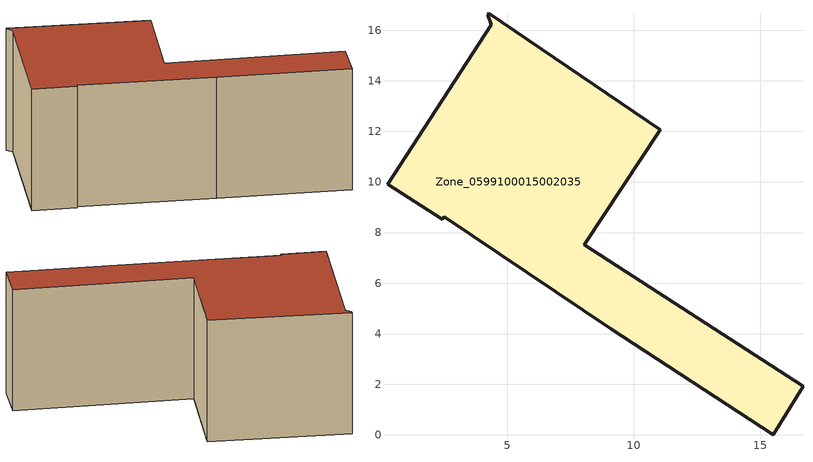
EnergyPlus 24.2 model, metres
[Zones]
Zone_0599100015002035
 floor ground (C_G): 9.09,4.2 2.49,8.62 2.42,8.52 0.26,9.91 4.36,16.22 4.21,16.61 4.25,16.68 11.04,12.05 8.03,7.51 16.68,1.93 15.51,0 z0.92
 wall outside (C_F): 4.25,16.68 4.21,16.61 4.36,16.22 0.26,9.91 2.42,8.52 2.49,8.62 9.09,4.2 15.51,0 16.68,1.93 8.03,7.51 11.04,12.05 4.25,16.68 z0.92:8.53
 roof outside (C_R): 2.49,8.62 9.09,4.2 15.51,0 16.68,1.93 8.03,7.51 11.04,12.05 4.25,16.68 4.21,16.61 4.36,16.22 0.26,9.91 2.42,8.52 z8.53
[BUILDING]
Pand.0599100015002035: North Axis=0; Terrain=City; Loads Convergence Tolerance Value=0.04; Temperature Convergence Tolerance Value=0.4; Solar Distribution=FullExterior; Maximum Number of Warmup Days=25; Minimum Number of Warmup Days=1
[Site:Location]
Rotterdam.The.Hague.AP_ZH_NLD Design_Conditions: Latitude=51.96; Longitude=4.45; Time Zone=1; Elevation=-4.5
[SITE:GROUNDTEMPERATURE:BUILDINGSURFACE]
18, 18, 18, 18, 18, 18, 18, 18, 18, 18, 18, 18
[MATERIAL] Thermal Absorptance=0.9; Solar Absorptance=0.7; Visible Absorptance=0.7
Name | Roughness | Thickness | Conductivity | Density | Specific Heat
G.TI.1965-1974 | MediumSmooth | 0.15 | 0.882353 | 540 | 1210
F.TI.1965-1974 | Rough | 0.3 | 0.697674 | 1920 | 840
R.TI.1965-1974 | MediumRough | 0.2 | 0.232558 | 1500 | 1000
[CONSTRUCTION]
C_G: G.TI.1965-1974
C_F: F.TI.1965-1974
C_R: R.TI.1965-1974
[ZONE]
Zone_0599100015002035: Type=1; Multiplier=1; Ceiling Height=Autocalculate; Volume=Autocalculate; Floor Area=autocalculate; Part of Total Floor Area=Yes
[ZONEINFILTRATION:DESIGNFLOWRATE]
Infil_Zone_0599100015002035: Zone or ZoneList or Space or SpaceList=Zone_0599100015002035; Schedule=AlwaysOn; Design Flow Rate Calculation Method=Flow/Area; Flow Rate per Floor Area=0.003; Constant Term Coefficient=1; Temperature Term Coefficient=0; Velocity Term Coefficient=0; Velocity Squared Term Coefficient=0
[HVACTEMPLATE:ZONE:IDEALLOADSAIRSYSTEM]
Zone_0599100015002035: Maximum Heating Supply Air Temperature=50; Minimum Cooling Supply Air Temperature=13; Maximum Heating Supply Air Humidity Ratio=0.0156; Minimum Cooling Supply Air Humidity Ratio=0.0077; Heating Limit=NoLimit; Cooling Limit=NoLimit; Dehumidification Control Type=ConstantSensibleHeatRatio; Cooling Sensible Heat Ratio=0.7; Dehumidification Setpoint=60; Humidification Control Type=None; Humidification Setpoint=30; Outdoor Air Method=None; Outdoor Air Flow Rate per Person=0.00944; Outdoor Air Flow Rate per Zone Floor Area=0; Outdoor Air Flow Rate per Zone=0; Demand Controlled Ventilation Type=None; Outdoor Air Economizer Type=NoEconomizer; Heat Recovery Type=None; Sensible Heat Recovery Effectiveness=0.7; Latent Heat Recovery Effectiveness=0.65
[ZONECONTROL:THERMOSTAT]
ThermostatControl_Zone_0599100015002035: Zone or ZoneList=Zone_0599100015002035; Control Type Schedule=DualSetpointControlType; Control 1=Thermostat_Zone_0599100015002035; Temperature Difference Between Cutout And Setpoint=0
[THERMOSTATSETPOINT:DUALSETPOINT]
Thermostat_Zone_0599100015002035: Heating Setpoint Temperature Schedule=HeatingSetpoint_Zone_0599100015002035; Cooling Setpoint Temperature Schedule=CoolingSetpoint_Zone_0599100015002035
[SCHEDULE:COMPACT]
HeatingSetpoint_Zone_0599100015002035: Through: 12/31, For: AllDays, Until: 24:00, 21
CoolingSetpoint_Zone_0599100015002035: Through: 12/31, For: AllDays, Until: 24:00, 24
DualSetpointControlType: Through: 12/31, For: AllDays, Until: 24:00, 4
AlwaysOn: Through: 12/31, For: AllDays, Until: 24:00, 1
